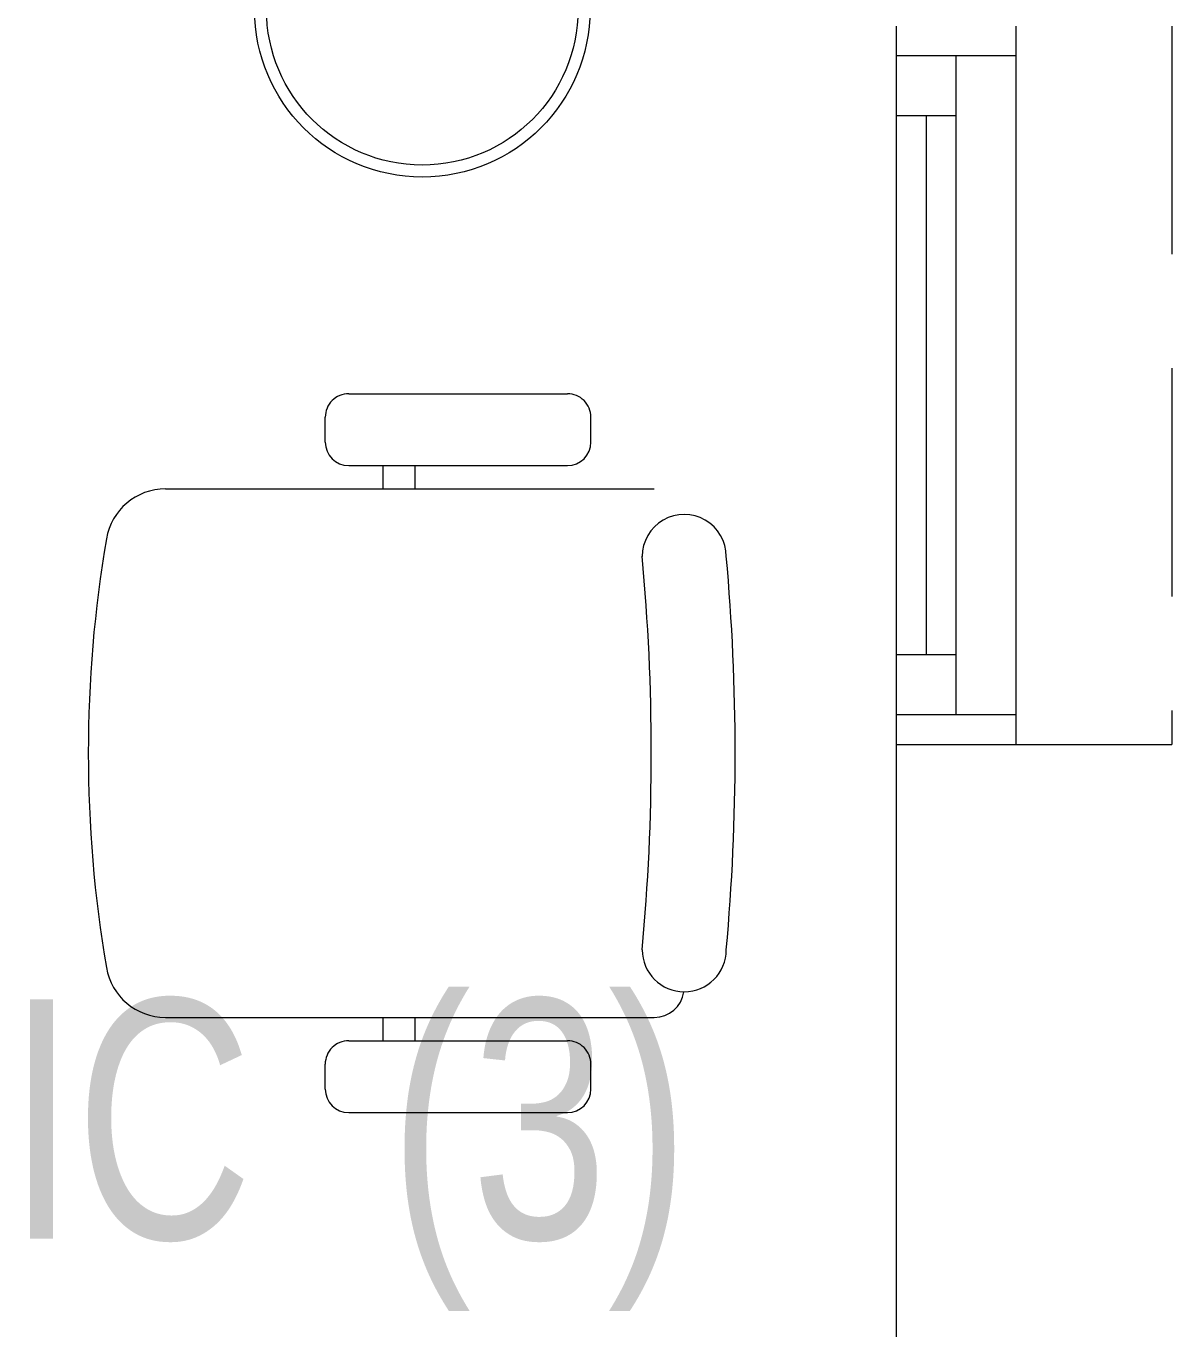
# Model space of a CAD drawing. Header units: millimetres. Extents: x -2143172 to 5255, y -610845 to 279739.
# Drawn here: x -1221117 to -1220161, y -15703 to -14615 of the extents above; entities that cross this region are included whole.
import ezdxf

# ---------------------------------------------------------------- set-up
doc = ezdxf.new("R2010")
doc.units = ezdxf.units.MM
doc.header["$LTSCALE"] = 30
doc.linetypes.add('HIDDEN', pattern=[9.525, 6.35, -3.175])
doc.linetypes.add('HIDDEN2', pattern=[0.1875, 0.125, -0.0625])
doc.layers.get('0').update_dxf_attribs({"lineweight": 5})
for name, color, linetype, lineweight in [('72_EGR_BASE_TEXT', 7, 'Continuous', 5), ('Aluminum', 7, 'Continuous', 5), ('LOADING', 163, 'Continuous', 5), ('NEW', 1, 'Continuous', 5), ('Proj', 7, 'HIDDEN2', 5), ('Walls', 32, 'Continuous', 5)]:
    doc.layers.add(name, color=color, linetype=linetype, lineweight=lineweight)
doc.styles.add('X3G_ENTITY_9EC9', font='swisscl.ttf', dxfattribs={"height": 0.2})

# ---------------------------------------------------------------- blocks, each defined once
blk = doc.blocks.new('WM00001-P')
blk.add_circle((0, 0), 0.14)
at = {"color": 8}
blk.add_circle((0, 0), 0.13, dxfattribs=at)
blk = doc.blocks.new('*X39')
at = {"color": 0}
for p, q in [((5, 3), (5, 3)), ((5, 3), (5, 3)), ((5, 3), (5, 3)), ((5, 3), (5, 3)), ((5, 3), (5, 3)), ((5, 3), (5, 3)), ((5, 3), (5, 3)), ((5, 3), (5, 3)), ((5, 3), (5, 3)), ((5, 3), (5, 3)), ((5, 3), (5, 3)), ((5, 3), (5, 3)), ((5, 3), (5, 3)), ((5, 3), (5, 3)), ((5, 3), (5, 3)), ((5, 3), (5, 3)), ((5, 3), (5, 3)), ((5, 3), (5, 3)), ((5, 3), (5, 3)), ((5, 3), (5, 3)), ((5, 3), (5, 3)), ((5, 3), (5, 3)), ((5, 3), (5, 3)), ((5, 3), (5, 3)), ((5, 3), (5, 3)), ((5, 3), (5, 3)), ((5, 3), (5, 3)), ((5, 3), (5, 3)), ((5, 3), (5, 3)), ((5, 3), (5, 3)), ((5, 3), (5, 3)), ((5, 3), (5, 3)), ((5, 3), (5, 3)), ((5, 3), (5, 3)), ((5, 3), (5, 3)), ((5, 3), (5, 3)), ((5, 3), (5, 3)), ((5, 3), (5, 3)), ((5, 3), (5, 3)), ((5, 3), (5, 3)), ((5, 3), (5, 3)), ((5, 3), (5, 3)), ((5, 3), (5, 3)), ((5, 3), (5, 3)), ((5, 3), (5, 3)), ((5, 3), (5, 3)), ((5, 3), (5, 3)), ((5, 3), (5, 3)), ((5, 3), (5, 3)), ((5, 3), (5, 3)), ((5, 3), (5, 3)), ((5, 3), (5, 3)), ((5, 3), (5, 3)), ((5, 3), (5, 3)), ((5, 3), (5, 3)), ((5, 3), (5, 3)), ((5, 3), (5, 3)), ((5, 3), (5, 3)), ((5, 3), (5, 3)), ((5, 3), (5, 3)), ((5, 3), (5, 3)), ((5, 3), (5, 3)), ((5, 3), (5, 3)), ((5, 3), (5, 3)), ((5, 3), (5, 3)), ((5, 3), (5, 3)), ((6, 3), (5, 3)), ((5, 3), (5, 3)), ((6, 3), (5, 3)), ((5, 3), (5, 3)), ((6, 3), (5, 3)), ((5, 3), (5, 3)), ((6, 3), (5, 3)), ((5, 3), (5, 3)), ((5, 3), (5, 3)), ((5, 3), (5, 3)), ((5, 3), (5, 3)), ((5, 3), (5, 3)), ((5, 3), (5, 3)), ((5, 3), (5, 3)), ((5, 3), (5, 3)), ((5, 3), (5, 3)), ((5, 3), (5, 3)), ((5, 3), (5, 3)), ((5, 3), (5, 3)), ((5, 3), (5, 3)), ((5, 3), (5, 3)), ((5, 3), (5, 3)), ((5, 3), (5, 3)), ((5, 3), (5, 3)), ((5, 3), (5, 3)), ((5, 3), (5, 3)), ((5, 3), (5, 3)), ((5, 3), (5, 3)), ((5, 3), (5, 3)), ((5, 3), (5, 3)), ((6, 3), (6, 3)), ((6, 3), (6, 3)), ((6, 3), (6, 3)), ((6, 3), (6, 3)), ((6, 3), (6, 3)), ((6, 3), (6, 3)), ((6, 3), (6, 3)), ((6, 3), (6, 3)), ((6, 3), (6, 3)), ((6, 3), (6, 3)), ((6, 3), (6, 3)), ((6, 3), (6, 3)), ((6, 3), (6, 3)), ((6, 3), (6, 3)), ((6, 3), (6, 3)), ((6, 3), (6, 3)), ((6, 3), (6, 3)), ((6, 3), (6, 3)), ((6, 3), (6, 3)), ((6, 3), (6, 3)), ((6, 3), (6, 3)), ((6, 3), (6, 3)), ((6, 3), (6, 3)), ((6, 3), (6, 3)), ((6, 3), (6, 3)), ((6, 3), (6, 3)), ((6, 3), (6, 3)), ((6, 3), (6, 3)), ((6, 3), (6, 3)), ((6, 3), (6, 3)), ((6, 3), (6, 3)), ((6, 3), (6, 3)), ((6, 3), (6, 3)), ((6, 3), (6, 3)), ((6, 3), (6, 3)), ((6, 3), (6, 3)), ((6, 3), (6, 3)), ((6, 3), (6, 3)), ((6, 3), (6, 3)), ((6, 3), (6, 3)), ((6, 3), (6, 3)), ((6, 3), (6, 3)), ((6, 3), (6, 3)), ((6, 3), (6, 3)), ((6, 3), (6, 3)), ((6, 3), (6, 3)), ((6, 3), (6, 3)), ((6, 3), (6, 3)), ((6, 3), (6, 3)), ((6, 3), (6, 3)), ((6, 3), (6, 3)), ((6, 3), (6, 3)), ((6, 3), (6, 3)), ((6, 3), (6, 3)), ((6, 3), (6, 3)), ((6, 3), (6, 3)), ((6, 3), (6, 3)), ((6, 3), (6, 3)), ((6, 3), (6, 3)), ((6, 3), (6, 3)), ((6, 3), (6, 3)), ((6, 3), (6, 3)), ((6, 3), (6, 3)), ((6, 3), (6, 3)), ((6, 3), (6, 3)), ((6, 3), (6, 3)), ((6, 3), (6, 3)), ((6, 3), (6, 3)), ((6, 3), (6, 3)), ((6, 3), (6, 3)), ((6, 3), (6, 3)), ((6, 3), (6, 3)), ((6, 3), (6, 3)), ((6, 3), (6, 3)), ((6, 3), (6, 3)), ((6, 3), (6, 3)), ((6, 3), (6, 3)), ((6, 3), (6, 3)), ((6, 3), (6, 3)), ((6, 3), (6, 3)), ((6, 3), (6, 3)), ((6, 3), (6, 3)), ((6, 3), (6, 3)), ((6, 3), (6, 3)), ((6, 3), (6, 3)), ((6, 3), (6, 3)), ((6, 3), (6, 3)), ((6, 3), (6, 3)), ((6, 3), (6, 3)), ((6, 3), (6, 3)), ((6, 3), (6, 3)), ((6, 3), (6, 3)), ((6, 3), (6, 3)), ((6, 3), (6, 3)), ((6, 3), (6, 3)), ((6, 3), (6, 3)), ((6, 3), (6, 3)), ((6, 3), (6, 3)), ((6, 3), (6, 3)), ((6, 3), (6, 3)), ((6, 3), (6, 3)), ((6, 3), (6, 3)), ((6, 3), (6, 3)), ((6, 3), (6, 3)), ((6, 3), (6, 3)), ((6, 3), (6, 3)), ((6, 3), (6, 3)), ((6, 3), (6, 3)), ((6, 3), (6, 3)), ((6, 3), (6, 3)), ((6, 3), (6, 3)), ((6, 3), (6, 3)), ((6, 3), (6, 3)), ((6, 3), (6, 3)), ((6, 3), (6, 3)), ((6, 3), (6, 3)), ((6, 3), (6, 3)), ((6, 3), (6, 3)), ((6, 3), (6, 3)), ((6, 3), (6, 3)), ((6, 3), (6, 3)), ((6, 3), (6, 3)), ((6, 3), (6, 3)), ((6, 3), (6, 3)), ((6, 3), (6, 3)), ((6, 3), (6, 3)), ((6, 3), (6, 3)), ((6, 3), (6, 3)), ((6, 3), (6, 3)), ((6, 3), (6, 3)), ((6, 3), (6, 3)), ((6, 3), (6, 3)), ((6, 3), (6, 3)), ((6, 3), (6, 3)), ((6, 3), (6, 3)), ((6, 3), (6, 3)), ((6, 3), (6, 3)), ((6, 3), (6, 3)), ((6, 3), (6, 3)), ((6, 3), (6, 3)), ((6, 3), (6, 3)), ((6, 3), (6, 3)), ((6, 3), (6, 3)), ((6, 3), (6, 3)), ((6, 3), (6, 3)), ((6, 3), (6, 3)), ((6, 3), (6, 3)), ((6, 3), (6, 3)), ((6, 3), (6, 3)), ((6, 3), (6, 3)), ((6, 3), (6, 3)), ((6, 3), (6, 3)), ((6, 3), (6, 3)), ((6, 3), (6, 3)), ((6, 3), (6, 3)), ((6, 3), (6, 3)), ((6, 3), (6, 3)), ((6, 3), (6, 3)), ((6, 3), (6, 3)), ((6, 3), (6, 3)), ((6, 3), (6, 3)), ((6, 3), (6, 3)), ((6, 3), (6, 3)), ((6, 3), (6, 3)), ((6, 3), (6, 3)), ((6, 3), (6, 3)), ((6, 3), (6, 3)), ((6, 3), (6, 3)), ((6, 3), (6, 3)), ((6, 3), (6, 3)), ((6, 3), (6, 3)), ((6, 3), (6, 3)), ((6, 3), (6, 3)), ((6, 3), (6, 3)), ((6, 3), (6, 3)), ((6, 3), (6, 3)), ((6, 3), (6, 3)), ((6, 3), (6, 3)), ((6, 3), (6, 3)), ((6, 3), (6, 3)), ((6, 3), (6, 3)), ((6, 3), (6, 3)), ((6, 3), (6, 3)), ((6, 3), (6, 3)), ((6, 3), (6, 3)), ((6, 3), (6, 3)), ((6, 3), (6, 3)), ((6, 3), (6, 3)), ((6, 3), (6, 3)), ((6, 3), (6, 3)), ((6, 3), (6, 3)), ((6, 3), (6, 3)), ((6, 3), (6, 3)), ((6, 3), (6, 3)), ((6, 3), (6, 3)), ((6, 3), (6, 3)), ((6, 3), (6, 3)), ((6, 3), (6, 3)), ((6, 3), (6, 3)), ((6, 3), (6, 3)), ((6, 3), (6, 3)), ((6, 3), (6, 3)), ((6, 3), (6, 3)), ((6, 3), (6, 3)), ((6, 3), (5, 3)), ((6, 3), (5, 3)), ((6, 3), (5, 3)), ((6, 3), (5, 3)), ((6, 3), (5, 3)), ((6, 3), (6, 3)), ((6, 3), (6, 3)), ((6, 3), (6, 3)), ((6, 3), (6, 3)), ((6, 3), (6, 3)), ((6, 3), (6, 3)), ((6, 3), (6, 3)), ((6, 3), (6, 3)), ((6, 3), (6, 3)), ((6, 3), (6, 3)), ((6, 3), (6, 3)), ((6, 3), (6, 3)), ((6, 3), (6, 3)), ((6, 3), (6, 3)), ((6, 3), (6, 3)), ((6, 3), (6, 3)), ((6, 3), (6, 3)), ((6, 3), (6, 3)), ((6, 3), (6, 3)), ((6, 3), (6, 3)), ((6, 3), (6, 3)), ((6, 3), (6, 3)), ((6, 3), (6, 3)), ((6, 3), (6, 3)), ((6, 3), (6, 3)), ((6, 3), (6, 3)), ((6, 3), (6, 3)), ((6, 3), (6, 3)), ((6, 3), (6, 3)), ((6, 3), (6, 3)), ((6, 3), (6, 3)), ((6, 3), (6, 3)), ((6, 3), (6, 3)), ((6, 3), (6, 3)), ((6, 3), (6, 3)), ((6, 3), (6, 3)), ((6, 3), (6, 3)), ((6, 3), (6, 3)), ((6, 3), (6, 3)), ((6, 3), (6, 3)), ((6, 3), (6, 3)), ((6, 3), (6, 3)), ((6, 3), (6, 3)), ((6, 3), (6, 3)), ((6, 3), (6, 3)), ((6, 3), (6, 3)), ((6, 3), (6, 3)), ((6, 3), (6, 3)), ((6, 3), (6, 3)), ((6, 3), (6, 3)), ((6, 3), (6, 3)), ((6, 3), (6, 3)), ((6, 3), (6, 3)), ((6, 3), (6, 3)), ((6, 3), (6, 3)), ((6, 3), (6, 3)), ((6, 3), (6, 3)), ((6, 3), (6, 3)), ((6, 3), (6, 3)), ((6, 3), (6, 3)), ((6, 3), (6, 3)), ((6, 3), (6, 3)), ((6, 3), (6, 3)), ((6, 3), (6, 3)), ((6, 3), (6, 3)), ((6, 3), (6, 3)), ((6, 3), (6, 3)), ((6, 3), (6, 3)), ((6, 3), (6, 3)), ((6, 3), (6, 3)), ((6, 3), (6, 3)), ((6, 3), (6, 3)), ((6, 3), (6, 3)), ((6, 3), (6, 3)), ((6, 3), (6, 3)), ((6, 3), (6, 3)), ((6, 3), (6, 3)), ((6, 3), (6, 3)), ((6, 3), (6, 3)), ((6, 3), (6, 3)), ((6, 3), (6, 3)), ((6, 3), (6, 3)), ((6, 3), (6, 3)), ((6, 3), (6, 3)), ((6, 3), (6, 3)), ((6, 3), (6, 3)), ((6, 3), (6, 3)), ((6, 3), (6, 3)), ((6, 3), (6, 3)), ((6, 3), (6, 3)), ((6, 3), (6, 3)), ((6, 3), (6, 3)), ((6, 3), (6, 3)), ((6, 3), (6, 3)), ((6, 3), (6, 3)), ((6, 3), (6, 3)), ((6, 3), (6, 3)), ((6, 3), (6, 3)), ((6, 3), (6, 3)), ((6, 3), (6, 3)), ((6, 3), (6, 3)), ((6, 3), (6, 3)), ((6, 3), (6, 3)), ((6, 3), (6, 3)), ((6, 3), (6, 3)), ((6, 3), (6, 3)), ((6, 3), (6, 3)), ((6, 3), (6, 3)), ((6, 3), (6, 3)), ((6, 3), (6, 3)), ((6, 3), (6, 3)), ((6, 3), (6, 3)), ((6, 3), (6, 3)), ((6, 3), (6, 3)), ((6, 3), (6, 3)), ((6, 3), (6, 3)), ((6, 3), (6, 3)), ((6, 3), (6, 3)), ((6, 3), (6, 3)), ((6, 3), (6, 3)), ((6, 3), (6, 3)), ((6, 3), (6, 3)), ((6, 3), (6, 3)), ((6, 3), (6, 3)), ((6, 3), (6, 3)), ((6, 3), (6, 3)), ((6, 3), (6, 3)), ((6, 3), (6, 3)), ((6, 3), (6, 3)), ((6, 3), (6, 3)), ((6, 3), (6, 3)), ((6, 3), (6, 3)), ((6, 3), (6, 3)), ((6, 3), (6, 3)), ((6, 3), (6, 3)), ((6, 3), (6, 3)), ((6, 3), (6, 3)), ((6, 3), (6, 3)), ((6, 3), (6, 3)), ((6, 3), (6, 3)), ((6, 3), (6, 3)), ((6, 3), (6, 3)), ((6, 3), (6, 3)), ((6, 3), (6, 3)), ((6, 3), (6, 3)), ((6, 3), (6, 3)), ((6, 3), (6, 3)), ((6, 3), (6, 3)), ((6, 3), (6, 3)), ((6, 3), (6, 3)), ((6, 3), (6, 3)), ((6, 3), (6, 3)), ((6, 3), (6, 3)), ((6, 3), (6, 3)), ((6, 3), (6, 3)), ((6, 3), (6, 3)), ((6, 3), (6, 3)), ((6, 3), (6, 3)), ((6, 3), (6, 3)), ((6, 3), (6, 3)), ((6, 3), (6, 3)), ((6, 3), (6, 3)), ((6, 3), (6, 3)), ((6, 3), (6, 3)), ((6, 3), (6, 3)), ((6, 3), (6, 3)), ((6, 3), (6, 3)), ((6, 3), (6, 3)), ((6, 3), (6, 3)), ((6, 3), (6, 3)), ((6, 3), (6, 3)), ((6, 3), (6, 3)), ((6, 3), (6, 3)), ((6, 3), (6, 3)), ((6, 3), (6, 3)), ((6, 3), (6, 3)), ((6, 3), (6, 3)), ((6, 3), (6, 3)), ((6, 3), (6, 3)), ((6, 3), (6, 3)), ((6, 3), (6, 3)), ((6, 3), (6, 3)), ((6, 3), (6, 3)), ((6, 3), (6, 3)), ((6, 3), (6, 3)), ((6, 3), (6, 3)), ((6, 3), (6, 3)), ((6, 3), (6, 3)), ((6, 3), (6, 3)), ((6, 3), (6, 3)), ((6, 3), (6, 3)), ((6, 3), (6, 3)), ((6, 3), (6, 3)), ((6, 3), (6, 3)), ((6, 3), (6, 3)), ((6, 3), (6, 3)), ((6, 3), (6, 3)), ((6, 3), (6, 3)), ((6, 3), (6, 3)), ((6, 3), (6, 3)), ((6, 3), (6, 3)), ((6, 3), (6, 3)), ((6, 3), (6, 3)), ((6, 3), (6, 3)), ((6, 3), (6, 3)), ((6, 3), (6, 3)), ((6, 3), (6, 3)), ((6, 3), (6, 3)), ((6, 3), (6, 3)), ((6, 3), (6, 3)), ((6, 3), (6, 3)), ((6, 3), (6, 3)), ((6, 3), (6, 3)), ((6, 3), (6, 3)), ((6, 3), (6, 3)), ((6, 3), (6, 3)), ((6, 3), (6, 3)), ((6, 3), (6, 3)), ((6, 3), (6, 3)), ((6, 3), (6, 3)), ((6, 3), (6, 3)), ((6, 3), (6, 3)), ((6, 3), (6, 3)), ((6, 3), (6, 3)), ((6, 3), (6, 3)), ((6, 3), (6, 3)), ((6, 3), (6, 3)), ((6, 3), (6, 3)), ((6, 3), (6, 3)), ((6, 3), (6, 3)), ((6, 3), (6, 3)), ((6, 3), (6, 3)), ((6, 3), (6, 3)), ((6, 3), (6, 3)), ((6, 3), (6, 3)), ((6, 3), (6, 3)), ((6, 3), (6, 3)), ((6, 3), (6, 3)), ((6, 3), (6, 3)), ((6, 3), (6, 3)), ((6, 3), (6, 3)), ((6, 3), (6, 3)), ((6, 3), (6, 3)), ((6, 3), (6, 3)), ((6, 3), (6, 3)), ((6, 3), (6, 3)), ((6, 3), (6, 3)), ((6, 3), (6, 3)), ((6, 3), (6, 3)), ((6, 3), (6, 3)), ((6, 3), (6, 3)), ((6, 3), (6, 3)), ((6, 3), (6, 3)), ((6, 3), (6, 3)), ((6, 3), (6, 3)), ((6, 3), (6, 3)), ((6, 3), (6, 3)), ((6, 3), (6, 3)), ((6, 3), (6, 3)), ((6, 3), (6, 3)), ((6, 3), (6, 3)), ((6, 3), (6, 3)), ((6, 3), (6, 3)), ((6, 3), (6, 3)), ((6, 3), (6, 3)), ((6, 3), (6, 3)), ((6, 3), (6, 3)), ((6, 3), (6, 3)), ((6, 3), (6, 3)), ((6, 3), (6, 3)), ((6, 3), (6, 3)), ((6, 3), (6, 3)), ((6, 3), (6, 3)), ((6, 3), (6, 3)), ((6, 3), (6, 3)), ((6, 3), (6, 3)), ((6, 3), (6, 3)), ((6, 3), (6, 3)), ((6, 3), (6, 3)), ((6, 3), (6, 3)), ((6, 3), (6, 3)), ((6, 3), (6, 3)), ((6, 3), (6, 3)), ((6, 3), (6, 3)), ((6, 3), (6, 3)), ((6, 3), (6, 3)), ((6, 3), (6, 3)), ((6, 3), (6, 3)), ((6, 3), (6, 3)), ((6, 3), (6, 3)), ((6, 3), (6, 3)), ((6, 3), (6, 3)), ((6, 3), (6, 3)), ((6, 3), (6, 3)), ((6, 3), (6, 3)), ((6, 3), (6, 3)), ((6, 3), (6, 3)), ((6, 3), (6, 3)), ((6, 3), (6, 3)), ((6, 3), (6, 3)), ((6, 3), (6, 3)), ((6, 3), (6, 3)), ((6, 3), (6, 3)), ((6, 3), (6, 3)), ((6, 3), (6, 3)), ((6, 3), (6, 3)), ((6, 3), (6, 3)), ((6, 3), (6, 3)), ((6, 3), (6, 3)), ((6, 3), (6, 3)), ((6, 3), (6, 3)), ((6, 3), (6, 3)), ((6, 3), (6, 3)), ((6, 3), (6, 3)), ((6, 3), (6, 3)), ((6, 3), (6, 3)), ((6, 3), (6, 3))]:
    blk.add_line(p, q, dxfattribs=at)
blk = doc.blocks.new('*X40')
at = {"color": 0}
for p, q in [((13, 1), (13, 1)), ((13, 1), (13, 1)), ((13, 1), (13, 1)), ((13, 1), (13, 1)), ((13, 1), (13, 1)), ((13, 1), (13, 1)), ((13, 1), (13, 1)), ((13, 1), (13, 1)), ((13, 1), (13, 1)), ((13, 1), (13, 1)), ((13, 1), (13, 1)), ((13, 1), (13, 1)), ((13, 1), (13, 1)), ((13, 1), (13, 1)), ((13, 1), (13, 1)), ((13, 1), (14, 1)), ((13, 1), (14, 1)), ((13, 1), (14, 1)), ((13, 1), (13, 1)), ((13, 1), (13, 1)), ((13, 1), (13, 1)), ((13, 1), (13, 1)), ((13, 1), (13, 1)), ((13, 1), (13, 1)), ((13, 1), (13, 1)), ((13, 1), (13, 1)), ((13, 1), (13, 1)), ((13, 1), (13, 1)), ((13, 1), (13, 1)), ((13, 1), (13, 1)), ((13, 1), (13, 1)), ((13, 1), (13, 1)), ((13, 1), (13, 1)), ((13, 1), (13, 1)), ((13, 1), (13, 1)), ((13, 1), (13, 1)), ((13, 1), (13, 1)), ((13, 1), (13, 1)), ((13, 1), (13, 1)), ((13, 1), (13, 1)), ((13, 1), (13, 1)), ((13, 1), (13, 1)), ((13, 1), (13, 1)), ((13, 1), (13, 1)), ((13, 1), (13, 1)), ((13, 1), (13, 1)), ((13, 1), (13, 1)), ((13, 1), (13, 1)), ((13, 1), (13, 1)), ((13, 1), (13, 1)), ((13, 1), (13, 1)), ((13, 1), (13, 1)), ((13, 1), (13, 1)), ((13, 1), (13, 1)), ((13, 1), (13, 1)), ((13, 1), (13, 1)), ((13, 1), (13, 1)), ((13, 1), (13, 1)), ((13, 1), (13, 1)), ((13, 1), (13, 1)), ((13, 1), (13, 1)), ((13, 1), (13, 1)), ((13, 1), (13, 1)), ((13, 1), (13, 1)), ((13, 1), (13, 1)), ((13, 1), (13, 1)), ((13, 1), (13, 1)), ((13, 1), (13, 1)), ((13, 1), (13, 1)), ((13, 1), (13, 1)), ((13, 1), (13, 1)), ((13, 1), (13, 1)), ((13, 1), (13, 1)), ((13, 1), (13, 1)), ((13, 1), (13, 1)), ((13, 1), (13, 1)), ((13, 1), (13, 1)), ((13, 1), (13, 1)), ((13, 1), (13, 1)), ((13, 1), (13, 1)), ((13, 1), (13, 1)), ((13, 1), (13, 1)), ((13, 1), (13, 1)), ((13, 1), (13, 1)), ((13, 1), (13, 1)), ((13, 1), (13, 1)), ((13, 1), (13, 1)), ((13, 1), (13, 1)), ((13, 1), (13, 1)), ((13, 1), (13, 1)), ((13, 1), (13, 1)), ((13, 1), (13, 1)), ((13, 1), (13, 1)), ((13, 1), (13, 1)), ((13, 1), (13, 1)), ((13, 1), (13, 1)), ((13, 1), (13, 1)), ((13, 1), (13, 1)), ((13, 1), (13, 1)), ((13, 1), (13, 1)), ((13, 1), (13, 1)), ((13, 1), (13, 1)), ((13, 1), (13, 1)), ((13, 1), (13, 1)), ((13, 1), (13, 1)), ((13, 1), (13, 1)), ((13, 1), (13, 1)), ((13, 1), (13, 1)), ((13, 1), (13, 1)), ((13, 1), (13, 1)), ((13, 1), (13, 1)), ((13, 1), (13, 1)), ((13, 1), (13, 1)), ((13, 1), (13, 1)), ((13, 1), (13, 1)), ((13, 1), (13, 1)), ((13, 1), (13, 1)), ((13, 1), (13, 1)), ((13, 1), (13, 1)), ((13, 1), (13, 1)), ((13, 1), (13, 1)), ((13, 1), (13, 1)), ((13, 1), (13, 1)), ((13, 1), (14, 1)), ((13, 0), (13, 0)), ((13, 0), (13, 0)), ((13, 0), (13, 0)), ((13, 0), (13, 0)), ((13, 0), (13, 0)), ((13, 0), (13, 0)), ((13, 0), (13, 0)), ((13, 0), (13, 0)), ((13, 0), (13, 0)), ((13, 0), (13, 0)), ((13, 0), (13, 0)), ((13, 0), (13, 0)), ((13, 0), (13, 0)), ((13, 0), (13, 0)), ((13, 0), (13, 0)), ((13, 0), (13, 0)), ((13, 0), (13, 0)), ((13, 0), (13, 0)), ((13, 0), (13, 0)), ((13, 0), (13, 0)), ((13, 0), (13, 0)), ((13, 0), (13, 0)), ((13, 0), (13, 0)), ((13, 0), (13, 0)), ((13, 0), (13, 0)), ((13, 0), (13, 0)), ((13, 0), (13, 0)), ((13, 0), (13, 0)), ((13, 0), (13, 0)), ((13, 0), (13, 0)), ((13, 0), (13, 0)), ((13, 0), (13, 0)), ((13, 0), (13, 0)), ((13, 0), (13, 0)), ((13, 0), (13, 0)), ((13, 0), (13, 0)), ((13, 0), (13, 0)), ((13, 0), (13, 0)), ((13, 0), (13, 0)), ((13, 0), (13, 0)), ((13, 0), (13, 0)), ((13, 0), (13, 0)), ((13, 0), (13, 0)), ((13, 0), (13, 0)), ((13, 0), (13, 0)), ((13, 0), (13, 0)), ((13, 0), (13, 0)), ((13, 0), (13, 0)), ((13, 0), (14, 0)), ((13, 0), (14, 0)), ((13, 0), (13, 0)), ((13, 0), (14, 0)), ((14, 1), (14, 1)), ((14, 1), (14, 1)), ((14, 1), (14, 1)), ((14, 1), (14, 1)), ((14, 1), (14, 1)), ((14, 1), (14, 1)), ((14, 1), (14, 1)), ((14, 1), (14, 1)), ((14, 1), (14, 1)), ((14, 1), (14, 1)), ((14, 1), (14, 1)), ((14, 1), (14, 1)), ((14, 1), (14, 1)), ((14, 1), (14, 1)), ((14, 1), (14, 1)), ((14, 1), (14, 1)), ((14, 1), (14, 1)), ((14, 1), (14, 1)), ((14, 1), (14, 1)), ((14, 1), (14, 1)), ((14, 1), (14, 1)), ((14, 1), (14, 1)), ((14, 1), (14, 1)), ((14, 1), (14, 1)), ((14, 1), (14, 1)), ((14, 1), (14, 1)), ((14, 1), (14, 1)), ((14, 1), (14, 1)), ((14, 1), (14, 1)), ((14, 1), (14, 1)), ((14, 1), (14, 1)), ((14, 1), (14, 1)), ((14, 1), (14, 1)), ((14, 1), (14, 1)), ((14, 1), (14, 1)), ((14, 1), (14, 1)), ((14, 1), (14, 1)), ((14, 1), (14, 1)), ((14, 1), (14, 1)), ((14, 1), (14, 1)), ((14, 1), (14, 1)), ((14, 1), (14, 1)), ((14, 1), (14, 1)), ((14, 1), (14, 1)), ((14, 1), (14, 1)), ((14, 1), (14, 1)), ((14, 1), (14, 1)), ((14, 1), (14, 1)), ((14, 1), (14, 1)), ((14, 1), (14, 1)), ((14, 1), (14, 1)), ((14, 1), (14, 1)), ((14, 1), (14, 1)), ((14, 1), (14, 1)), ((14, 1), (14, 1)), ((14, 1), (14, 1)), ((14, 1), (14, 1)), ((14, 1), (14, 1)), ((14, 1), (14, 1)), ((14, 1), (14, 1)), ((14, 1), (14, 1)), ((14, 1), (14, 1)), ((14, 1), (14, 1)), ((14, 1), (14, 1)), ((14, 1), (14, 1)), ((14, 1), (14, 1)), ((14, 1), (14, 1)), ((14, 1), (14, 1)), ((14, 1), (14, 1)), ((14, 1), (14, 1)), ((14, 1), (14, 1)), ((14, 1), (14, 1)), ((14, 1), (14, 1)), ((14, 1), (14, 1)), ((14, 1), (14, 1)), ((14, 1), (14, 1)), ((14, 1), (14, 1)), ((14, 1), (14, 1)), ((14, 1), (14, 1)), ((14, 1), (14, 1)), ((14, 1), (14, 1)), ((14, 1), (14, 1)), ((14, 1), (14, 1)), ((14, 1), (14, 1)), ((14, 1), (14, 1)), ((14, 1), (14, 1)), ((14, 1), (14, 1)), ((14, 1), (14, 1)), ((14, 1), (14, 1)), ((14, 1), (14, 1)), ((14, 1), (14, 1)), ((14, 1), (14, 1)), ((14, 1), (14, 1)), ((14, 1), (14, 1)), ((14, 0), (14, 0)), ((14, 0), (14, 0)), ((14, 0), (14, 0)), ((14, 0), (14, 0)), ((14, 0), (14, 0)), ((14, 0), (14, 0)), ((14, 0), (14, 0)), ((14, 0), (14, 0)), ((14, 0), (14, 0)), ((14, 0), (14, 0)), ((14, 0), (14, 0)), ((14, 0), (14, 0)), ((14, 0), (14, 0)), ((14, 0), (14, 0)), ((14, 0), (14, 0)), ((14, 0), (14, 0)), ((14, 0), (14, 0)), ((14, 0), (14, 0)), ((14, 0), (14, 0)), ((14, 0), (14, 0)), ((14, 0), (14, 0)), ((14, 0), (14, 0)), ((14, 0), (14, 0)), ((14, 0), (14, 0)), ((14, 0), (14, 0)), ((14, 0), (14, 0)), ((14, 0), (14, 0)), ((14, 0), (14, 0)), ((14, 0), (14, 0)), ((14, 0), (14, 0)), ((14, 0), (14, 0)), ((14, 0), (14, 0)), ((14, 0), (14, 0)), ((14, 0), (14, 0)), ((14, 0), (14, 0)), ((14, 0), (14, 0)), ((14, 0), (14, 0)), ((14, 0), (14, 0)), ((14, 0), (14, 0)), ((14, 0), (14, 0)), ((14, 0), (14, 0)), ((14, 0), (14, 0)), ((14, 0), (14, 0)), ((14, 0), (14, 0)), ((14, 0), (14, 0)), ((14, 0), (14, 0)), ((14, 0), (14, 0)), ((14, 0), (14, 0)), ((13, 0), (13, 0)), ((13, 0), (14, 0)), ((13, 0), (13, 0)), ((13, 0), (14, 0)), ((13, 0), (13, 0)), ((13, 0), (14, 0)), ((13, 0), (13, 0)), ((13, 0), (13, 0)), ((13, 0), (13, 0)), ((13, 0), (13, 0)), ((13, 0), (14, 0)), ((13, 0), (13, 0)), ((13, 0), (14, 0)), ((13, 0), (13, 0)), ((13, 0), (14, 0)), ((13, 0), (13, 0)), ((13, 0), (14, 0)), ((13, 0), (13, 0)), ((13, 0), (14, 0)), ((13, 0), (13, 0)), ((13, 0), (14, 0)), ((13, 0), (13, 0)), ((13, 0), (14, 0)), ((13, 0), (13, 0)), ((13, 0), (13, 0)), ((13, 0), (13, 0)), ((13, 0), (14, 0)), ((13, 0), (13, 0)), ((13, 0), (14, 0)), ((13, 0), (13, 0)), ((13, 0), (14, 0)), ((13, 0), (13, 0)), ((13, 0), (14, 0)), ((13, 0), (13, 0)), ((13, 0), (13, 0)), ((13, 0), (13, 0)), ((13, 0), (13, 0)), ((13, 0), (13, 0)), ((13, 0), (13, 0)), ((13, 0), (13, 0)), ((13, 0), (13, 0)), ((13, 0), (13, 0)), ((13, 0), (13, 0)), ((13, 0), (13, 0)), ((13, 0), (13, 0)), ((13, 0), (13, 0)), ((13, 0), (13, 0)), ((13, 0), (13, 0)), ((13, 0), (13, 0)), ((13, 0), (13, 0)), ((13, 0), (13, 0)), ((13, 0), (13, 0)), ((13, 0), (13, 0)), ((13, 0), (13, 0)), ((13, 0), (13, 0)), ((13, 0), (13, 0)), ((13, 0), (13, 0)), ((13, 0), (13, 0)), ((13, 0), (13, 0)), ((13, 0), (13, 0)), ((13, 0), (13, 0)), ((13, 0), (13, 0)), ((13, 0), (13, 0)), ((13, 0), (13, 0)), ((13, -1), (13, -1)), ((13, -1), (13, -1)), ((13, -1), (13, -1)), ((13, -1), (13, -1)), ((13, -1), (13, -1)), ((13, -1), (14, -1)), ((13, -1), (13, -1)), ((14, 0), (14, 0)), ((14, 0), (14, 0)), ((14, 0), (14, 0)), ((14, 0), (14, 0)), ((14, 0), (14, 0)), ((14, 0), (14, 0)), ((14, 0), (14, 0)), ((14, 0), (14, 0)), ((14, 0), (14, 0)), ((14, 0), (14, 0)), ((14, 0), (14, 0)), ((14, 0), (14, 0)), ((14, 0), (14, 0)), ((14, 0), (14, 0)), ((14, 0), (14, 0)), ((13, 0), (14, 0)), ((14, 0), (14, 0)), ((14, 0), (14, 0)), ((14, 0), (14, 0)), ((14, 0), (14, 0)), ((14, 0), (14, 0)), ((14, 0), (14, 0)), ((14, 0), (14, 0)), ((14, 0), (14, 0)), ((14, 0), (14, 0)), ((14, 0), (14, 0)), ((14, 0), (14, 0)), ((14, 0), (14, 0)), ((14, 0), (14, 0)), ((14, 0), (14, 0)), ((14, 0), (14, 0)), ((14, 0), (14, 0)), ((14, 0), (14, 0)), ((14, 0), (14, 0)), ((14, 0), (14, 0)), ((14, 0), (14, 0)), ((14, 0), (14, 0)), ((14, 0), (14, 0)), ((14, 0), (14, 0)), ((14, 0), (14, 0)), ((14, 0), (14, 0)), ((14, 0), (14, 0)), ((14, 0), (14, 0)), ((14, 0), (14, 0)), ((14, 0), (14, 0)), ((14, 0), (14, 0)), ((14, 0), (14, 0)), ((14, 0), (14, 0)), ((14, 0), (14, 0)), ((14, 0), (14, 0)), ((14, -1), (14, -1)), ((14, -1), (14, -1)), ((14, -1), (14, -1)), ((14, -1), (14, -1)), ((14, -1), (14, -1))]:
    blk.add_line(p, q, dxfattribs=at)
blk = doc.blocks.new('GF21018-P')
at = {"color": 0}
for p, q in [((-0.2207, 0.4756), (-0.2207, 0.0675)), ((0.2205, 0.4756), (0.2205, 0.0675)), ((-0.2806, 0.3422), (-0.2598, 0.3422)), ((0.2596, 0.3422), (0.2804, 0.3422)), ((-0.3002, 0.3226), (-0.3002, 0.14)), ((-0.2402, 0.3226), (-0.2402, 0.14)), ((0.24, 0.3226), (0.24, 0.14)), ((0.3, 0.3226), (0.3, 0.14)), ((-0.2402, 0.2937), (-0.2207, 0.2937)), ((0.2205, 0.2937), (0.24, 0.2937)), ((-0.2402, 0.2671), (-0.2207, 0.2671)), ((0.2205, 0.2671), (0.24, 0.2671)), ((-0.2806, 0.1204), (-0.2598, 0.1204)), ((0.2596, 0.1204), (0.2804, 0.1204))]:
    blk.add_line(p, q, dxfattribs=at)
for points in [[(0.24, 0.2937), (0.24, 0.2937), (0.24, 0.2937), (0.24, 0.2937), (0.24, 0.2937), (0.24, 0.2937), (0.24, 0.2937), (0.24, 0.2937), (0.24, 0.2937), (0.24, 0.2937), (0.24, 0.2937), (0.24, 0.2937), (0.24, 0.2937), (0.24, 0.2937), (0.24, 0.2937), (0.24, 0.2937), (0.24, 0.2937), (0.24, 0.2937), (0.24, 0.2937), (0.24, 0.2937), (0.24, 0.2937), (0.24, 0.2937), (0.24, 0.2937), (0.24, 0.2937), (0.24, 0.2937), (0.24, 0.2937), (0.24, 0.2937), (0.24, 0.2937), (0.24, 0.2937), (0.24, 0.2937), (0.24, 0.2937), (0.24, 0.2937), (0.24, 0.2937), (0.24, 0.2937), (0.24, 0.2937), (0.24, 0.2937), (0.24, 0.2937), (0.24, 0.2937), (0.24, 0.2937), (0.24, 0.2937), (0.24, 0.2937), (0.24, 0.2937), (0.24, 0.2937), (0.24, 0.2937), (0.24, 0.2937), (0.24, 0.2937), (0.24, 0.2937), (0.24, 0.2937), (0.24, 0.2937), (0.24, 0.2937), (0.24, 0.2937), (0.24, 0.2937), (0.24, 0.2937), (0.24, 0.2937), (0.24, 0.2937), (0.24, 0.2937), (0.24, 0.2937), (0.24, 0.2937), (0.24, 0.2937), (0.24, 0.2937), (0.24, 0.2937), (0.24, 0.2937), (0.24, 0.2937), (0.24, 0.2937), (0.24, 0.2937), (0.24, 0.2937), (0.24, 0.2937), (0.24, 0.2937), (0.24, 0.2937), (0.24, 0.2937), (0.24, 0.2937), (0.24, 0.2937), (0.24, 0.2937), (0.24, 0.2937), (0.24, 0.2937), (0.24, 0.2937), (0.24, 0.2937), (0.24, 0.2937), (0.24, 0.2937), (0.24, 0.2937), (0.24, 0.2937), (0.24, 0.2937), (0.24, 0.2937), (0.24, 0.2937), (0.24, 0.2937), (0.24, 0.2937), (0.24, 0.2937), (0.24, 0.2937), (0.24, 0.2937), (0.24, 0.2937), (0.24, 0.2937), (0.24, 0.2937), (0.24, 0.2937), (0.24, 0.2937), (0.24, 0.2937), (0.24, 0.2937), (0.24, 0.2937), (0.24, 0.2937), (0.24, 0.2937), (0.24, 0.2937), (0.24, 0.2937), (0.24, 0.2937), (0.24, 0.2937), (0.24, 0.2937), (0.24, 0.2937), (0.24, 0.2937), (0.24, 0.2937), (0.24, 0.2937), (0.24, 0.2937), (0.24, 0.2937), (0.24, 0.2937), (0.24, 0.2937), (0.24, 0.2937), (0.24, 0.2937), (0.24, 0.2937), (0.24, 0.2937), (0.24, 0.2937), (0.24, 0.2937), (0.24, 0.2937), (0.24, 0.2937), (0.24, 0.2937), (0.24, 0.2937), (0.24, 0.2937), (0.24, 0.2937), (0.24, 0.2937), (0.24, 0.2937), (0.24, 0.2937), (0.24, 0.2937), (0.24, 0.2937), (0.24, 0.2937), (0.24, 0.2937), (0.24, 0.2937), (0.24, 0.2937), (0.24, 0.2937), (0.24, 0.2937), (0.24, 0.2937), (0.24, 0.2937), (0.24, 0.2937), (0.24, 0.2937), (0.24, 0.2937), (0.24, 0.2937), (0.24, 0.2937), (0.24, 0.2937), (0.24, 0.2937), (0.24, 0.2937), (0.24, 0.2937), (0.24, 0.2937), (0.24, 0.2937), (0.24, 0.2937), (0.24, 0.2937), (0.24, 0.2937), (0.24, 0.2937), (0.24, 0.2937), (0.24, 0.2937), (0.24, 0.2937), (0.24, 0.2937), (0.24, 0.2937), (0.24, 0.2937), (0.24, 0.2937), (0.24, 0.2937), (0.24, 0.2937), (0.24, 0.2937), (0.24, 0.2937), (0.24, 0.2937), (0.24, 0.2937), (0.24, 0.2937), (0.24, 0.2937), (0.24, 0.2937), (0.24, 0.2937), (0.24, 0.2937), (0.24, 0.2937), (0.24, 0.2937), (0.24, 0.2937), (0.24, 0.2937), (0.24, 0.2937), (0.24, 0.2937), (0.24, 0.2937), (0.24, 0.2937), (0.24, 0.2937), (0.24, 0.2937), (0.24, 0.2937), (0.24, 0.2937), (0.24, 0.2937), (0.24, 0.2937), (0.24, 0.2937), (0.24, 0.2937), (0.24, 0.2937), (0.24, 0.2937), (0.24, 0.2937), (0.24, 0.2937), (0.24, 0.2937), (0.24, 0.2937), (0.24, 0.2937), (0.24, 0.2937), (0.24, 0.2937), (0.24, 0.2937), (0.24, 0.2937), (0.24, 0.2937), (0.24, 0.2937), (0.24, 0.2937), (0.24, 0.2937), (0.24, 0.2937), (0.24, 0.2937), (0.24, 0.2937), (0.24, 0.2937), (0.24, 0.2937), (0.24, 0.2937), (0.24, 0.2937), (0.24, 0.2937), (0.24, 0.2937), (0.24, 0.2937), (0.24, 0.2937), (0.24, 0.2937), (0.24, 0.2937), (0.24, 0.2937), (0.24, 0.2937), (0.24, 0.2937), (0.24, 0.2937), (0.24, 0.2937), (0.24, 0.2937), (0.24, 0.2937), (0.24, 0.2937), (0.24, 0.2937), (0.24, 0.2937), (0.24, 0.2937), (0.24, 0.2937), (0.24, 0.2937), (0.24, 0.2937), (0.24, 0.2937), (0.24, 0.2937), (0.24, 0.2937), (0.24, 0.2937), (0.24, 0.2937), (0.24, 0.2937), (0.24, 0.2937), (0.24, 0.2937), (0.24, 0.2937), (0.24, 0.2937), (0.24, 0.2937), (0.24, 0.2937), (0.24, 0.2937), (0.24, 0.2937), (0.24, 0.2937), (0.24, 0.2937), (0.24, 0.2937), (0.24, 0.2937), (0.24, 0.2937), (0.24, 0.2937), (0.24, 0.2937), (0.24, 0.2937), (0.24, 0.2937), (0.24, 0.2937), (0.24, 0.2937), (0.24, 0.2937), (0.24, 0.2937), (0.24, 0.2937), (0.24, 0.2937), (0.24, 0.2937), (0.24, 0.2937), (0.24, 0.2937), (0.24, 0.2937), (0.24, 0.2937), (0.24, 0.2937), (0.24, 0.2937), (0.24, 0.2937), (0.24, 0.2937), (0.24, 0.2937), (0.24, 0.2937), (0.24, 0.2937), (0.24, 0.2937), (0.24, 0.2937), (0.24, 0.2937), (0.24, 0.2937), (0.24, 0.2937), (0.24, 0.2937), (0.24, 0.2937), (0.24, 0.2937)], [(0.24, 0.2937), (0.24, 0.2937), (0.24, 0.2937), (0.24, 0.2937), (0.24, 0.2937), (0.24, 0.2937), (0.24, 0.2937), (0.24, 0.2937), (0.24, 0.2937), (0.24, 0.2937), (0.24, 0.2937), (0.24, 0.2937), (0.24, 0.2937), (0.24, 0.2937), (0.24, 0.2937), (0.24, 0.2937), (0.24, 0.2937), (0.24, 0.2937), (0.24, 0.2937), (0.24, 0.2937), (0.24, 0.2937), (0.24, 0.2937), (0.24, 0.2937), (0.24, 0.2937), (0.24, 0.2937), (0.24, 0.2937), (0.24, 0.2937), (0.24, 0.2937), (0.24, 0.2937), (0.24, 0.2937), (0.24, 0.2937), (0.24, 0.2937), (0.24, 0.2937), (0.24, 0.2937), (0.24, 0.2937), (0.24, 0.2937), (0.24, 0.2937), (0.24, 0.2937), (0.24, 0.2937), (0.24, 0.2937), (0.24, 0.2937), (0.24, 0.2937), (0.24, 0.2937), (0.24, 0.2937), (0.24, 0.2937), (0.24, 0.2937), (0.24, 0.2937), (0.24, 0.2937), (0.24, 0.2937), (0.24, 0.2937), (0.24, 0.2937), (0.24, 0.2937), (0.24, 0.2937), (0.24, 0.2937), (0.24, 0.2937), (0.24, 0.2937), (0.24, 0.2937), (0.24, 0.2937), (0.24, 0.2937), (0.24, 0.2937), (0.24, 0.2937), (0.24, 0.2937), (0.24, 0.2937), (0.24, 0.2937), (0.24, 0.2937), (0.24, 0.2937), (0.24, 0.2937), (0.24, 0.2937), (0.24, 0.2937), (0.24, 0.2937), (0.24, 0.2937), (0.24, 0.2937), (0.24, 0.2937), (0.24, 0.2937), (0.24, 0.2937), (0.24, 0.2937), (0.24, 0.2937), (0.24, 0.2937), (0.24, 0.2937), (0.24, 0.2937), (0.24, 0.2937), (0.24, 0.2937), (0.24, 0.2937), (0.24, 0.2937), (0.24, 0.2937), (0.24, 0.2937), (0.24, 0.2937), (0.24, 0.2937), (0.24, 0.2937), (0.24, 0.2937), (0.24, 0.2937), (0.24, 0.2937), (0.24, 0.2937), (0.24, 0.2937), (0.24, 0.2937), (0.24, 0.2937), (0.24, 0.2937), (0.24, 0.2937), (0.24, 0.2937), (0.24, 0.2937), (0.24, 0.2937), (0.24, 0.2937), (0.24, 0.2937), (0.24, 0.2937), (0.24, 0.2937), (0.24, 0.2937), (0.24, 0.2937), (0.24, 0.2937), (0.24, 0.2937), (0.24, 0.2937), (0.24, 0.2937), (0.24, 0.2937), (0.24, 0.2937), (0.24, 0.2937), (0.24, 0.2937), (0.24, 0.2937), (0.24, 0.2937), (0.24, 0.2937), (0.24, 0.2937), (0.24, 0.2937), (0.24, 0.2937), (0.24, 0.2937), (0.24, 0.2937), (0.24, 0.2937), (0.24, 0.2937), (0.24, 0.2937), (0.24, 0.2937), (0.24, 0.2937), (0.24, 0.2937), (0.24, 0.2937), (0.24, 0.2937), (0.24, 0.2937), (0.24, 0.2937), (0.24, 0.2937), (0.24, 0.2937), (0.24, 0.2937), (0.24, 0.2937), (0.24, 0.2937), (0.24, 0.2937), (0.24, 0.2937), (0.24, 0.2937), (0.24, 0.2937), (0.24, 0.2937), (0.24, 0.2937), (0.24, 0.2937), (0.24, 0.2937), (0.24, 0.2937), (0.24, 0.2937), (0.24, 0.2937), (0.24, 0.2937), (0.24, 0.2937), (0.24, 0.2937), (0.24, 0.2937), (0.24, 0.2937), (0.24, 0.2937), (0.24, 0.2937), (0.24, 0.2937), (0.24, 0.2937), (0.24, 0.2937), (0.24, 0.2937), (0.24, 0.2937), (0.24, 0.2937), (0.24, 0.2937), (0.24, 0.2937), (0.24, 0.2937), (0.24, 0.2937), (0.24, 0.2937), (0.24, 0.2937), (0.24, 0.2937), (0.24, 0.2937), (0.24, 0.2937), (0.24, 0.2937), (0.24, 0.2937), (0.24, 0.2937), (0.24, 0.2937), (0.24, 0.2937), (0.24, 0.2937), (0.24, 0.2937), (0.24, 0.2937), (0.24, 0.2937), (0.24, 0.2937), (0.24, 0.2937), (0.24, 0.2937), (0.24, 0.2937), (0.24, 0.2937), (0.24, 0.2937), (0.24, 0.2937), (0.24, 0.2937), (0.24, 0.2937), (0.24, 0.2937), (0.24, 0.2937), (0.24, 0.2937), (0.24, 0.2937), (0.24, 0.2937), (0.24, 0.2937), (0.24, 0.2937), (0.24, 0.2937), (0.24, 0.2937), (0.24, 0.2937), (0.24, 0.2937), (0.24, 0.2937), (0.24, 0.2937), (0.24, 0.2937), (0.24, 0.2937), (0.24, 0.2937), (0.24, 0.2937), (0.24, 0.2937), (0.24, 0.2937), (0.24, 0.2937), (0.24, 0.2937), (0.24, 0.2937), (0.24, 0.2937), (0.24, 0.2937), (0.24, 0.2937), (0.24, 0.2937), (0.24, 0.2937), (0.24, 0.2937), (0.24, 0.2937), (0.24, 0.2937)], [(0.24, 0.2937), (0.24, 0.2937), (0.24, 0.2937), (0.24, 0.2937), (0.24, 0.2937), (0.24, 0.2937), (0.24, 0.2937), (0.24, 0.2937), (0.24, 0.2937), (0.24, 0.2937), (0.24, 0.2937), (0.24, 0.2937), (0.24, 0.2937), (0.24, 0.2937), (0.24, 0.2937), (0.24, 0.2937), (0.24, 0.2937), (0.24, 0.2937), (0.24, 0.2937), (0.24, 0.2937), (0.24, 0.2937), (0.24, 0.2937), (0.24, 0.2937), (0.24, 0.2937), (0.24, 0.2937), (0.24, 0.2937), (0.24, 0.2937), (0.24, 0.2937), (0.24, 0.2937), (0.24, 0.2937), (0.24, 0.2937), (0.24, 0.2937), (0.24, 0.2937), (0.24, 0.2937), (0.24, 0.2937), (0.24, 0.2937), (0.24, 0.2937), (0.24, 0.2937), (0.24, 0.2937), (0.24, 0.2937), (0.24, 0.2937), (0.24, 0.2937), (0.24, 0.2937), (0.24, 0.2937), (0.24, 0.2937), (0.24, 0.2937), (0.24, 0.2937), (0.24, 0.2937), (0.24, 0.2937), (0.24, 0.2937), (0.24, 0.2937), (0.24, 0.2937), (0.24, 0.2937), (0.24, 0.2937), (0.24, 0.2937), (0.24, 0.2937), (0.24, 0.2937), (0.24, 0.2937), (0.24, 0.2937), (0.24, 0.2937), (0.24, 0.2937), (0.24, 0.2937), (0.24, 0.2937), (0.24, 0.2937), (0.24, 0.2937), (0.24, 0.2937), (0.24, 0.2937), (0.24, 0.2937), (0.24, 0.2937), (0.24, 0.2937), (0.24, 0.2937), (0.24, 0.2937), (0.24, 0.2937), (0.24, 0.2937), (0.24, 0.2937), (0.24, 0.2937), (0.24, 0.2937), (0.24, 0.2937), (0.24, 0.2937), (0.24, 0.2937), (0.24, 0.2937), (0.24, 0.2937), (0.24, 0.2937), (0.24, 0.2937), (0.24, 0.2937), (0.24, 0.2937), (0.24, 0.2937), (0.24, 0.2937), (0.24, 0.2937), (0.24, 0.2937), (0.24, 0.2937), (0.24, 0.2937), (0.24, 0.2937), (0.24, 0.2937), (0.24, 0.2937), (0.24, 0.2937), (0.24, 0.2937), (0.24, 0.2937), (0.24, 0.2937), (0.24, 0.2937), (0.24, 0.2937), (0.24, 0.2937), (0.24, 0.2937), (0.24, 0.2937), (0.24, 0.2937), (0.24, 0.2937), (0.24, 0.2937), (0.24, 0.2937), (0.24, 0.2937), (0.24, 0.2937), (0.24, 0.2937), (0.24, 0.2937), (0.24, 0.2937), (0.24, 0.2937), (0.24, 0.2937), (0.24, 0.2937), (0.24, 0.2937), (0.24, 0.2937), (0.24, 0.2937), (0.24, 0.2937), (0.24, 0.2937), (0.24, 0.2937), (0.24, 0.2937), (0.24, 0.2937), (0.24, 0.2937), (0.24, 0.2937), (0.24, 0.2937), (0.24, 0.2937), (0.24, 0.2937), (0.24, 0.2937), (0.24, 0.2937), (0.24, 0.2937), (0.24, 0.2937), (0.24, 0.2937), (0.24, 0.2937), (0.24, 0.2937), (0.24, 0.2937), (0.24, 0.2937), (0.24, 0.2937), (0.24, 0.2937), (0.24, 0.2937), (0.24, 0.2937), (0.24, 0.2937), (0.24, 0.2937), (0.24, 0.2937), (0.24, 0.2937), (0.24, 0.2937), (0.24, 0.2937), (0.24, 0.2937), (0.24, 0.2937), (0.24, 0.2937), (0.24, 0.2937), (0.24, 0.2937), (0.24, 0.2937), (0.24, 0.2937), (0.24, 0.2937), (0.24, 0.2937), (0.24, 0.2937), (0.24, 0.2937), (0.24, 0.2937), (0.24, 0.2937), (0.24, 0.2937), (0.24, 0.2937), (0.24, 0.2937), (0.24, 0.2937), (0.24, 0.2937), (0.24, 0.2937), (0.24, 0.2937), (0.24, 0.2937), (0.24, 0.2937), (0.24, 0.2937), (0.24, 0.2937), (0.24, 0.2937), (0.24, 0.2937), (0.24, 0.2937), (0.24, 0.2937), (0.24, 0.2937), (0.24, 0.2937), (0.24, 0.2937), (0.24, 0.2937), (0.24, 0.2937), (0.24, 0.2937), (0.24, 0.2937), (0.24, 0.2937), (0.24, 0.2937), (0.24, 0.2937), (0.24, 0.2937), (0.24, 0.2937), (0.24, 0.2937), (0.24, 0.2937), (0.24, 0.2937), (0.24, 0.2937), (0.24, 0.2937), (0.24, 0.2937), (0.24, 0.2937), (0.24, 0.2937), (0.24, 0.2937), (0.24, 0.2937), (0.24, 0.2937), (0.24, 0.2937), (0.24, 0.2937), (0.24, 0.2937), (0.24, 0.2937), (0.24, 0.2937), (0.24, 0.2937), (0.24, 0.2937), (0.24, 0.2937), (0.24, 0.2937), (0.24, 0.2937), (0.24, 0.2937), (0.24, 0.2937), (0.24, 0.2937), (0.24, 0.2937), (0.24, 0.2937)]]:
    blk.add_lwpolyline(points, close=True, dxfattribs=at)
for centre, radius, start, end in [((-0.0001, -0.5295), 1.0695, 80.3671, 99.6329), ((-0.1707, 0.4756), 0.05, 99.6329, 180), ((0.1705, 0.4756), 0.05, 0, 80.3671), ((-0.2806, 0.3226), 0.0196, 90, 180), ((-0.2598, 0.3226), 0.0196, 360, 90), ((0.2596, 0.3226), 0.0196, 90, 180), ((0.2804, 0.3226), 0.0196, 0, 90), ((-0.2806, 0.14), 0.0196, 180, 270), ((-0.2598, 0.14), 0.0196, 270, 360), ((0.2596, 0.14), 0.0196, 180, 270), ((0.2804, 0.14), 0.0196, 270, 0), ((-0.1643, 0.0425), 0.0351, 90, 270), ((0, 1.8467), 1.7767, 264.6946, 275.3053), ((0.1641, 0.0425), 0.0351, 270, 90), ((-0.1957, 0.0675), 0.025, 180, 261.4721), ((0, 1.8314), 1.8314, 264.8532, 275.147)]:
    blk.add_arc(centre, radius, start, end, dxfattribs=at)
at = {"layer": 'NEW', "color": 0, "linetype": 'Continuous'}
for points in [[(0.24, 0.2937), (0.24, 0.2937), (0.24, 0.2937), (0.24, 0.2937), (0.24, 0.2937), (0.24, 0.2937), (0.24, 0.2937), (0.24, 0.2937)], [(0.24, 0.2937), (0.24, 0.2937), (0.24, 0.2937), (0.24, 0.2937), (0.24, 0.2937), (0.24, 0.2937), (0.24, 0.2937)], [(0.24, 0.2937), (0.24, 0.2937), (0.24, 0.2937), (0.24, 0.2937), (0.24, 0.2937), (0.24, 0.2937), (0.24, 0.2937), (0.24, 0.2937), (0.24, 0.2937)], [(0.24, 0.2937), (0.24, 0.2937), (0.24, 0.2937), (0.24, 0.2937), (0.24, 0.2937), (0.24, 0.2937), (0.24, 0.2937), (0.24, 0.2937), (0.24, 0.2937), (0.24, 0.2937)], [(0.24, 0.2937), (0.24, 0.2937), (0.24, 0.2937), (0.24, 0.2937), (0.24, 0.2937), (0.24, 0.2937), (0.24, 0.2937), (0.24, 0.2937), (0.24, 0.2937), (0.24, 0.2937), (0.24, 0.2937), (0.24, 0.2937), (0.24, 0.2937), (0.24, 0.2937), (0.24, 0.2937)], [(0.24, 0.2937), (0.24, 0.2937), (0.24, 0.2937), (0.24, 0.2937), (0.24, 0.2937), (0.24, 0.2937), (0.24, 0.2937), (0.24, 0.2937), (0.24, 0.2937), (0.24, 0.2937)], [(0.24, 0.2937), (0.24, 0.2937), (0.24, 0.2937), (0.24, 0.2937), (0.24, 0.2937), (0.24, 0.2937), (0.24, 0.2937), (0.24, 0.2937), (0.24, 0.2937), (0.24, 0.2937)], [(0.24, 0.2937), (0.24, 0.2937), (0.24, 0.2937), (0.24, 0.2937), (0.24, 0.2937), (0.24, 0.2937), (0.24, 0.2937), (0.24, 0.2937), (0.24, 0.2937), (0.24, 0.2937)], [(0.24, 0.2937), (0.24, 0.2937), (0.24, 0.2937), (0.24, 0.2937), (0.24, 0.2937), (0.24, 0.2937), (0.24, 0.2937), (0.24, 0.2937), (0.24, 0.2937), (0.24, 0.2937), (0.24, 0.2937), (0.24, 0.2937), (0.24, 0.2937), (0.24, 0.2937), (0.24, 0.2937), (0.24, 0.2937), (0.24, 0.2937), (0.24, 0.2937)], [(0.24, 0.2937), (0.24, 0.2937), (0.24, 0.2937), (0.24, 0.2937), (0.24, 0.2937), (0.24, 0.2937), (0.24, 0.2937), (0.24, 0.2937), (0.24, 0.2937), (0.24, 0.2937), (0.24, 0.2937), (0.24, 0.2937)], [(0.24, 0.2937), (0.24, 0.2937), (0.24, 0.2937), (0.24, 0.2937), (0.24, 0.2937), (0.24, 0.2937), (0.24, 0.2937)], [(0.24, 0.2937), (0.24, 0.2937), (0.24, 0.2937), (0.24, 0.2937), (0.24, 0.2937), (0.24, 0.2937), (0.24, 0.2937), (0.24, 0.2937), (0.24, 0.2937), (0.24, 0.2937), (0.24, 0.2937), (0.24, 0.2937), (0.24, 0.2937), (0.24, 0.2937), (0.24, 0.2937), (0.24, 0.2937), (0.24, 0.2937), (0.24, 0.2937), (0.24, 0.2937), (0.24, 0.2937), (0.24, 0.2937), (0.24, 0.2937), (0.24, 0.2937), (0.24, 0.2937), (0.24, 0.2937), (0.24, 0.2937), (0.24, 0.2937), (0.24, 0.2937), (0.24, 0.2937), (0.24, 0.2937), (0.24, 0.2937), (0.24, 0.2937), (0.24, 0.2937), (0.24, 0.2937), (0.24, 0.2937), (0.24, 0.2937), (0.24, 0.2937), (0.24, 0.2937), (0.24, 0.2937), (0.24, 0.2937), (0.24, 0.2937), (0.24, 0.2937), (0.24, 0.2937), (0.24, 0.2937), (0.24, 0.2937), (0.24, 0.2937), (0.24, 0.2937), (0.24, 0.2937), (0.24, 0.2937), (0.24, 0.2937), (0.24, 0.2937), (0.24, 0.2937), (0.24, 0.2937), (0.24, 0.2937), (0.24, 0.2937), (0.24, 0.2937), (0.24, 0.2937), (0.24, 0.2937), (0.24, 0.2937), (0.24, 0.2937), (0.24, 0.2937), (0.24, 0.2937), (0.24, 0.2937), (0.24, 0.2937), (0.24, 0.2937), (0.24, 0.2937), (0.24, 0.2937), (0.24, 0.2937), (0.24, 0.2937), (0.24, 0.2937), (0.24, 0.2937), (0.24, 0.2937), (0.24, 0.2937), (0.24, 0.2937), (0.24, 0.2937), (0.24, 0.2937), (0.24, 0.2937), (0.24, 0.2937), (0.24, 0.2937), (0.24, 0.2937), (0.24, 0.2937), (0.24, 0.2937), (0.24, 0.2937), (0.24, 0.2937), (0.24, 0.2937), (0.24, 0.2937), (0.24, 0.2937), (0.24, 0.2937), (0.24, 0.2937), (0.24, 0.2937), (0.24, 0.2937), (0.24, 0.2937), (0.24, 0.2937), (0.24, 0.2937), (0.24, 0.2937), (0.24, 0.2937), (0.24, 0.2937), (0.24, 0.2937), (0.24, 0.2937), (0.24, 0.2937), (0.24, 0.2937), (0.24, 0.2937), (0.24, 0.2937), (0.24, 0.2937), (0.24, 0.2937), (0.24, 0.2937), (0.24, 0.2937), (0.24, 0.2937), (0.24, 0.2937), (0.24, 0.2937), (0.24, 0.2937)], [(0.24, 0.2937), (0.24, 0.2937), (0.24, 0.2937), (0.24, 0.2937), (0.24, 0.2937), (0.24, 0.2937), (0.24, 0.2937), (0.24, 0.2937), (0.24, 0.2937), (0.24, 0.2937), (0.24, 0.2937), (0.24, 0.2937), (0.24, 0.2937), (0.24, 0.2937), (0.24, 0.2937), (0.24, 0.2937), (0.24, 0.2937)], [(0.24, 0.2937), (0.24, 0.2937), (0.24, 0.2937), (0.24, 0.2937), (0.24, 0.2937), (0.24, 0.2937), (0.24, 0.2937), (0.24, 0.2937), (0.24, 0.2937), (0.24, 0.2937), (0.24, 0.2937), (0.24, 0.2937), (0.24, 0.2937), (0.24, 0.2937), (0.24, 0.2937), (0.24, 0.2937), (0.24, 0.2937), (0.24, 0.2937), (0.24, 0.2937), (0.24, 0.2937), (0.24, 0.2937), (0.24, 0.2937), (0.24, 0.2937), (0.24, 0.2937), (0.24, 0.2937), (0.24, 0.2937), (0.24, 0.2937), (0.24, 0.2937), (0.24, 0.2937), (0.24, 0.2937), (0.24, 0.2937), (0.24, 0.2937), (0.24, 0.2937), (0.24, 0.2937), (0.24, 0.2937), (0.24, 0.2937), (0.24, 0.2937), (0.24, 0.2937), (0.24, 0.2937), (0.24, 0.2937), (0.24, 0.2937), (0.24, 0.2937), (0.24, 0.2937), (0.24, 0.2937), (0.24, 0.2937), (0.24, 0.2937), (0.24, 0.2937), (0.24, 0.2937), (0.24, 0.2937), (0.24, 0.2937), (0.24, 0.2937), (0.24, 0.2937), (0.24, 0.2937), (0.24, 0.2937), (0.24, 0.2937), (0.24, 0.2937), (0.24, 0.2937), (0.24, 0.2937), (0.24, 0.2937), (0.24, 0.2937), (0.24, 0.2937), (0.24, 0.2937), (0.24, 0.2937), (0.24, 0.2937), (0.24, 0.2937), (0.24, 0.2937), (0.24, 0.2937), (0.24, 0.2937), (0.24, 0.2937), (0.24, 0.2937), (0.24, 0.2937), (0.24, 0.2937), (0.24, 0.2937), (0.24, 0.2937), (0.24, 0.2937), (0.24, 0.2937), (0.24, 0.2937), (0.24, 0.2937), (0.24, 0.2937), (0.24, 0.2937), (0.24, 0.2937), (0.24, 0.2937), (0.24, 0.2937), (0.24, 0.2937), (0.24, 0.2937), (0.24, 0.2937), (0.24, 0.2937), (0.24, 0.2937), (0.24, 0.2937)], [(0.24, 0.2937), (0.24, 0.2937), (0.24, 0.2937), (0.24, 0.2937), (0.24, 0.2937), (0.24, 0.2937), (0.24, 0.2937), (0.24, 0.2937), (0.24, 0.2937), (0.24, 0.2937), (0.24, 0.2937), (0.24, 0.2937), (0.24, 0.2937), (0.24, 0.2937), (0.24, 0.2937), (0.24, 0.2937), (0.24, 0.2937), (0.24, 0.2937), (0.24, 0.2937), (0.24, 0.2937), (0.24, 0.2937), (0.24, 0.2937), (0.24, 0.2937), (0.24, 0.2937), (0.24, 0.2937), (0.24, 0.2937), (0.24, 0.2937), (0.24, 0.2937), (0.24, 0.2937), (0.24, 0.2937), (0.24, 0.2937), (0.24, 0.2937), (0.24, 0.2937), (0.24, 0.2937), (0.24, 0.2937), (0.24, 0.2937), (0.24, 0.2937), (0.24, 0.2937), (0.24, 0.2937), (0.24, 0.2937), (0.24, 0.2937), (0.24, 0.2937), (0.24, 0.2937), (0.24, 0.2937), (0.24, 0.2937), (0.24, 0.2937), (0.24, 0.2937), (0.24, 0.2937), (0.24, 0.2937), (0.24, 0.2937), (0.24, 0.2937), (0.24, 0.2937), (0.24, 0.2937), (0.24, 0.2937)]]:
    blk.add_lwpolyline(points, dxfattribs=at)
at = {"color": 0}
for name, xscale, yscale, zscale in [('*X39', 8.59375e-11, 8.59375e-11, 8.59375e-11), ('*X40', 5.5e-11, 5.5e-11, 5.5e-11)]:
    blk.add_blockref(name, (0.24, 0.2937), dxfattribs=dict(at, xscale=xscale, yscale=yscale, zscale=zscale))

msp = doc.modelspace()

# ---------------------------------------------------------------- linework, layer by layer
at = {"layer": 'Aluminum'}
for p, q in [((-1220390.9, -15214.7), (-1220390.9, -14614.7)), ((-1220290.9, -15214.7), (-1220290.9, -14614.7)), ((-1220290.9, -14639.7), (-1220390.9, -14639.7)), ((-1220340.9, -15189.7), (-1220340.9, -14639.7)), ((-1220340.9, -14689.7), (-1220390.9, -14689.7)), ((-1220365.9, -14689.7), (-1220365.9, -15139.7)), ((-1220340.9, -15139.7), (-1220390.9, -15139.7)), ((-1220290.9, -15189.7), (-1220390.9, -15189.7))]:
    msp.add_line(p, q, dxfattribs=at)
at = {"layer": 'Proj', "linetype": 'HIDDEN'}
msp.add_line((-1220160.9, -14614.7), (-1220160.9, -15214.7), dxfattribs=at)
at = {"layer": 'Walls'}
for p, q in [((-1220390.9, -17154.7), (-1220390.9, -15214.7)), ((-1220390.9, -15214.7), (-1220160.9, -15214.7))]:
    msp.add_line(p, q, dxfattribs=at)

# ---------------------------------------------------------------- block references
at = {"layer": 'LOADING', "extrusion": (-2.26467e-18, 2.24019e-05, -1), "xscale": -1000, "yscale": 1000, "zscale": 1000, "rotation": 269.9999999999999}
msp.add_blockref('WM00001-P', (1220786.7, -14600.8, -0.2), dxfattribs=at)
at = {"layer": 'LOADING', "extrusion": (7.77426e-06, -2.24021e-05, 1), "xscale": 1000, "yscale": 1000, "zscale": 1000, "rotation": 89.99858924494788}
msp.add_blockref('GF21018-P', (-1220525.5, -15221.7, -9.3), dxfattribs=at)

# ---------------------------------------------------------------- texts
at = {"layer": '72_EGR_BASE_TEXT', "insert": (-1222021.6, -15427.3, 0), "char_height": 200, "attachment_point": 2, "style": 'X3G_ENTITY_9EC9'}
msp.add_mtext('ENDOCRINOLOGY CLINIC  (3)', dxfattribs=at)

doc.saveas('drawing.dxf')
